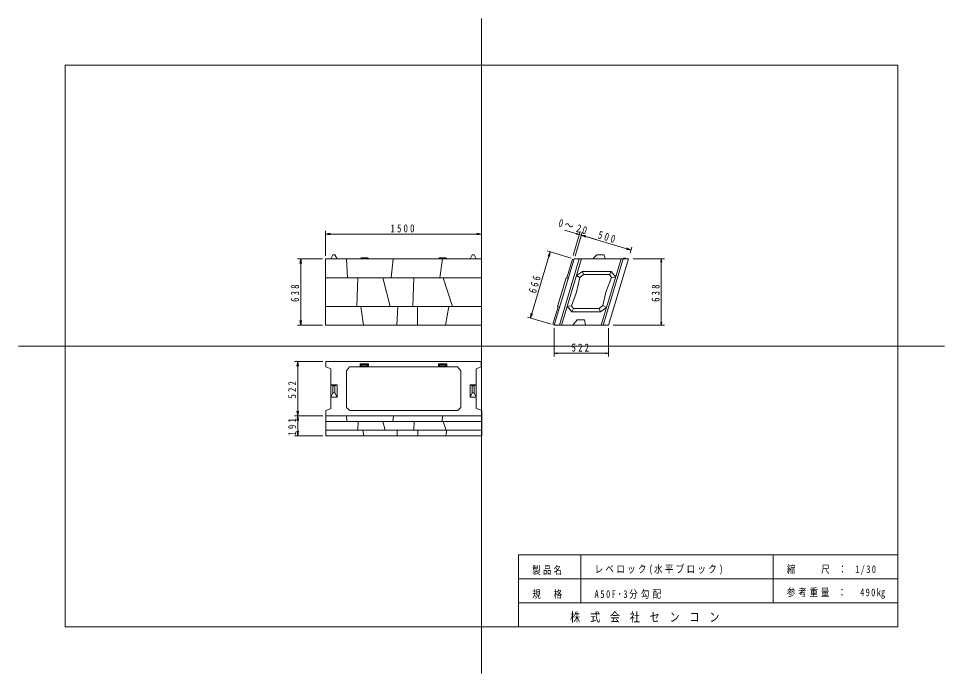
# Model space of a CAD drawing. Units: millimetres on the paper, scale 1:30. Extents: x 0 to 297, y 0 to 210.
import ezdxf

# ---------------------------------------------------------------- set-up
doc = ezdxf.new("R2010")
doc.units = ezdxf.units.MM
for name, color, linetype, lineweight in [('D-STR-DIM', 7, 'Continuous', 13), ('D-STR-STR3', 1, 'Continuous', 13), ('V-nasSTD', 7, 'Continuous', 13)]:
    doc.layers.add(name, color=color, linetype=linetype, lineweight=lineweight)
doc.styles.add('ＭＳ ゴシック-5.0-0.0', font='')
doc.styles.get('ＭＳ ゴシック-5.0-0.0').set_extended_font_data('ＭＳ ゴシック-5.0-0.0')

msp = doc.modelspace()

# ---------------------------------------------------------------- linework, layer by layer
at = {"layer": 'D-STR-DIM'}
for p, q in [((98.5, 133.9), (98.5, 141.9)), ((98.5, 140.9), (100, 141.15)), ((98.5, 140.9), (148.5, 140.9)), ((98.5, 140.9), (100, 140.65)), ((148.5, 140.9), (147, 141.15)), ((148.5, 140.9), (147, 140.65)), ((148.5, 133.9), (148.5, 141.9)), ((175.074, 142.189), (185.291, 139.124)), ((177.852, 134.048), (180.15, 141.71)), ((178.49, 133.856), (180.789, 141.519)), ((179.863, 140.753), (178.857, 140.88)), ((179.863, 140.753), (178.953, 141.2)), ((180.214, 139.603), (180.789, 141.519)), ((180.502, 140.561), (196.465, 135.772)), ((180.502, 140.561), (181.507, 140.433)), ((180.502, 140.561), (181.412, 140.114)), ((180.502, 140.561), (182.01, 140.37)), ((180.502, 140.561), (181.867, 139.891)), ((196.178, 134.814), (196.753, 136.73)), ((164.171, 113.965), (170.54, 135.197)), ((177.245, 133.186), (169.582, 135.485)), ((170.54, 135.197), (169.87, 133.832)), ((170.54, 135.197), (170.349, 133.689)), ((196.465, 135.772), (194.957, 135.964)), ((196.465, 135.772), (195.101, 136.442)), ((97.5, 132.9), (89.5, 132.9)), ((90.5, 132.9), (90.25, 131.4)), ((90.5, 111.667), (90.5, 132.9)), ((90.5, 132.9), (90.75, 131.4)), ((197.147, 132.898), (207.147, 132.898)), ((206.147, 132.898), (205.981, 131.898)), ((206.147, 111.667), (206.147, 132.898)), ((206.147, 132.898), (206.314, 131.898)), ((90.5, 111.667), (90.25, 113.167)), ((90.5, 111.667), (90.75, 113.167)), ((170.876, 111.954), (163.213, 114.253)), ((164.171, 113.965), (164.362, 115.474)), ((164.171, 113.965), (164.841, 115.33)), ((97.5, 111.667), (89.5, 111.667)), ((171.833, 110.667), (171.833, 101.667)), ((189.234, 110.667), (189.234, 101.667)), ((190.778, 111.667), (207.147, 111.667)), ((206.147, 111.667), (205.981, 112.667)), ((206.147, 111.667), (206.314, 112.667)), ((171.833, 102.667), (172.833, 102.833)), ((189.234, 102.667), (171.833, 102.667)), ((171.833, 102.667), (172.833, 102.5)), ((189.234, 102.667), (188.234, 102.833)), ((189.234, 102.667), (188.234, 102.5)), ((97.567, 100), (88.567, 100)), ((89.567, 100), (89.317, 98.5)), ((89.567, 82.6), (89.567, 100)), ((89.567, 100), (89.817, 98.5)), ((89.567, 82.6), (89.317, 84.1)), ((89.567, 82.6), (89.817, 84.1)), ((97.567, 82.6), (88.567, 82.6)), ((97.567, 82.6), (88.567, 82.6)), ((89.567, 82.6), (89.317, 81.1)), ((89.567, 76.233), (89.567, 82.6)), ((89.567, 82.6), (89.817, 81.1)), ((89.567, 76.233), (89.317, 77.733)), ((89.567, 76.233), (89.817, 77.733)), ((97.567, 76.233), (88.567, 76.233))]:
    msp.add_line(p, q, dxfattribs=at)
at = {"layer": 'D-STR-STR3'}
for p, q in [((185.536, 134.232), (184.203, 132.898)), ((187.87, 134.232), (185.536, 134.232)), ((188.203, 132.898), (187.87, 134.232)), ((98.5, 111.667), (98.5, 132.9)), ((98.5, 132.9), (148.5, 132.9)), ((105.5, 126.9), (105.167, 132.9)), ((109.983, 133.233), (109.65, 132.9)), ((109.983, 133.233), (111.983, 133.233)), ((111.983, 133.233), (112.317, 132.9)), ((119.5, 126.9), (120.167, 132.9)), ((135.017, 133.233), (134.683, 132.9)), ((135.017, 133.233), (137.017, 133.233)), ((135.167, 126.9), (136, 132.9)), ((137.017, 133.233), (137.35, 132.9)), ((148.5, 132.9), (148.5, 111.667)), ((171.833, 111.667), (178.203, 132.898)), ((173.5, 111.667), (179.87, 132.898)), ((174.167, 111.667), (180.537, 132.898)), ((177.658, 132.822), (175.869, 126.804)), ((178.137, 132.679), (177.658, 132.822)), ((195.603, 132.898), (178.203, 132.898)), ((186.901, 111.667), (193.27, 132.898)), ((187.567, 111.667), (193.937, 132.898)), ((195.603, 132.898), (189.234, 111.667)), ((194.189, 133.189), (193.956, 132.898)), ((194.189, 133.189), (194.589, 133.188)), ((194.589, 133.188), (194.877, 132.898)), ((178.941, 127.581), (180.894, 128.898)), ((180.069, 126.916), (181.255, 127.898)), ((180.894, 128.898), (190.086, 128.898)), ((180.894, 128.898), (181.255, 127.898)), ((181.255, 127.898), (189.552, 127.898)), ((190.086, 128.898), (189.552, 127.898)), ((189.552, 127.898), (190.172, 126.974)), ((190.086, 128.898), (191.534, 127.11)), ((98.5, 126.9), (148.5, 126.9)), ((108.5, 117.667), (108.833, 126.9)), ((116.833, 126.9), (119.167, 117.667)), ((126.5, 117.667), (126.833, 126.9)), ((136.167, 126.9), (139.167, 117.667)), ((175.694, 126.857), (176.333, 126.665)), ((178.941, 127.581), (180.069, 126.916)), ((180.069, 126.916), (179.02, 122.283)), ((190.172, 126.974), (188.416, 122.283)), ((191.534, 127.11), (190.172, 126.974)), ((179.02, 122.283), (177.371, 117.923)), ((187.461, 117.984), (188.416, 122.283)), ((148.5, 117.667), (98.5, 117.667)), ((110.667, 111.667), (109.833, 117.667)), ((121.667, 117.667), (121.333, 111.667)), ((128, 111.667), (128, 117.667)), ((138, 117.667), (137, 111.667)), ((172.923, 117.621), (173.562, 117.429)), ((176.005, 117.791), (177.371, 117.923)), ((176.005, 117.791), (177.45, 116)), ((177.985, 117), (177.371, 117.923)), ((177.45, 116), (177.985, 117)), ((177.45, 116), (186.739, 116)), ((177.985, 117), (186.282, 117)), ((187.461, 117.984), (186.282, 117)), ((186.645, 116), (186.282, 117)), ((186.645, 116), (188.597, 117.322)), ((188.597, 117.322), (187.461, 117.984)), ((177.833, 111.667), (179.162, 113.337)), ((179.162, 113.337), (181.496, 113.343)), ((181.496, 113.343), (181.833, 111.677)), ((148.5, 111.667), (98.5, 111.667)), ((171.905, 111.906), (171.426, 112.05)), ((189.234, 111.667), (171.833, 111.667)), ((98.557, 98.319), (98.567, 100)), ((100.167, 97.653), (98.557, 98.319)), ((98.567, 100), (148.433, 100)), ((106.167, 98.319), (105.167, 96.986)), ((140.833, 98.319), (106.167, 98.319)), ((109.617, 99.319), (112.283, 99.319)), ((109.617, 99.319), (109.617, 98.319)), ((109.617, 99.319), (109.95, 98.986)), ((109.95, 98.586), (109.617, 98.319)), ((109.95, 98.986), (111.95, 98.986)), ((109.95, 98.586), (109.95, 98.986)), ((109.95, 98.586), (111.95, 98.586)), ((111.95, 98.986), (112.283, 99.319)), ((111.95, 98.986), (111.95, 98.586)), ((111.95, 98.586), (112.283, 98.319)), ((112.283, 99.319), (112.283, 98.319)), ((137.383, 99.319), (134.717, 99.319)), ((134.717, 99.319), (134.717, 98.319)), ((135.05, 98.986), (134.717, 99.319)), ((135.05, 98.586), (134.717, 98.319)), ((137.05, 98.986), (135.05, 98.986)), ((135.05, 98.986), (135.05, 98.586)), ((137.05, 98.586), (135.05, 98.586)), ((137.383, 99.319), (137.05, 98.986)), ((137.05, 98.586), (137.05, 98.986)), ((137.05, 98.586), (137.383, 98.319)), ((137.383, 99.319), (137.383, 98.319)), ((140.833, 98.319), (141.833, 96.986)), ((146.833, 97.653), (148.443, 98.319)), ((148.443, 98.319), (148.433, 100)), ((100.167, 97.653), (100.167, 84.907)), ((105.167, 96.986), (105.167, 85.333)), ((141.833, 96.986), (141.833, 85.2)), ((146.833, 97.653), (146.833, 84.96)), ((98.567, 82.6), (98.576, 84.267)), ((100.233, 84.933), (98.576, 84.267)), ((105.233, 85.267), (106.233, 84.267)), ((106.233, 84.267), (140.9, 84.267)), ((141.9, 85.267), (140.9, 84.267)), ((146.9, 84.933), (148.558, 84.267)), ((148.567, 82.6), (148.558, 84.267)), ((148.567, 82.6), (98.567, 82.6)), ((98.567, 82.6), (98.567, 76.233)), ((148.567, 80.833), (98.567, 80.833)), ((105.331, 80.833), (105.233, 82.6)), ((108.798, 78), (108.9, 80.833)), ((116.9, 80.833), (117.616, 78)), ((120.037, 80.833), (120.233, 82.6)), ((126.798, 78), (126.9, 80.833)), ((135.821, 80.833), (136.067, 82.6)), ((136.233, 80.833), (137.154, 78)), ((148.567, 82.6), (148.567, 76.233)), ((148.567, 78), (98.567, 78)), ((110.733, 76.233), (110.488, 78)), ((121.498, 78), (121.4, 76.233)), ((128.067, 76.233), (128.067, 78)), ((137.361, 78), (137.067, 76.233)), ((148.567, 76.233), (98.567, 76.233))]:
    msp.add_line(p, q, dxfattribs=at)
at = {"layer": 'V-nasSTD', "color": 4}
for p, q in [((148.5, 0), (148.5, 210)), ((297, 105), (0, 105)), ((282, 38), (160.333, 38)), ((160.333, 38), (160.333, 15)), ((180.333, 38), (180.333, 22.667)), ((242, 38), (242, 22.667)), ((282, 30.333), (160.333, 30.333)), ((282, 22.667), (160.333, 22.667))]:
    msp.add_line(p, q, dxfattribs=at)
at = {"layer": 'V-nasSTD'}
for p, q in [((100.833, 134.233), (100.167, 132.9)), ((101.5, 134.233), (100.833, 134.233)), ((101.5, 134.233), (102.167, 132.9)), ((145.5, 134.233), (144.833, 132.9)), ((146.167, 134.233), (145.5, 134.233)), ((146.167, 134.233), (146.833, 132.9)), ((175.694, 126.857), (172.923, 117.621)), ((171.426, 112.05), (173.083, 117.573)), ((100.167, 88.6), (100.167, 92.6)), ((100.167, 92.6), (102.167, 92.6)), ((100.167, 92.6), (100.833, 92.267)), ((100.833, 92.267), (101.5, 92.267)), ((100.833, 92.267), (100.833, 89.933)), ((102.167, 92.6), (101.5, 92.267)), ((101.5, 92.267), (101.5, 89.933)), ((102.167, 88.6), (102.167, 92.6)), ((144.833, 88.6), (144.833, 92.6)), ((144.833, 92.6), (146.833, 92.6)), ((144.833, 92.6), (145.5, 92.267)), ((145.5, 92.267), (146.167, 92.267)), ((145.5, 92.267), (145.5, 89.933)), ((146.833, 92.6), (146.167, 92.267)), ((146.167, 92.267), (146.167, 89.933)), ((146.833, 88.6), (146.833, 92.6)), ((100.167, 88.6), (100.833, 89.933)), ((100.833, 89.933), (101.5, 89.933)), ((102.167, 88.6), (101.5, 89.933)), ((144.833, 88.6), (145.5, 89.933)), ((145.5, 89.933), (146.167, 89.933)), ((146.833, 88.6), (146.167, 89.933)), ((100.167, 88.6), (102.167, 88.6)), ((144.833, 88.6), (146.833, 88.6))]:
    msp.add_line(p, q, dxfattribs=at)
msp.add_lwpolyline([(15, 15), (15, 195), (282, 195), (282, 15)], close=True, dxfattribs=at)

# ---------------------------------------------------------------- texts
at = {"layer": 'D-STR-DIM', "char_height": 2.566, "attachment_point": 8, "style": 'ＭＳ ゴシック-5.0-0.0'}
for s, insert, rotation in [('\\T1.4;\\W0.8;0～20', (177.685, 141.931), 343.301), ('\\T1.5;\\W0.8;500', (188.627, 138.645), 343.301), ('\\T1.5;\\W0.8;666', (166.877, 124.725), 73.301), ('\\T1.5;\\W0.8;638', (90, 122.283), 90), ('\\T1.5;\\W0.8;638', (205.647, 122.283), 90), ('\\T1.5;\\W0.8;522', (89.067, 91.3), 90), ('\\T1.5;\\W0.8;191', (89.067, 79.417), 90)]:
    msp.add_mtext(s, dxfattribs=dict(at, insert=insert, rotation=rotation))
for s, insert in [('\\T1.5;\\W0.8;1500', (123.5, 141.4)), ('\\T1.5;\\W0.8;522', (180.534, 103.167))]:
    msp.add_mtext(s, dxfattribs=dict(at, insert=insert))
at = {"layer": 'V-nasSTD', "color": 4, "attachment_point": 7, "style": 'ＭＳ ゴシック-5.0-0.0'}
for s, insert, char_height in [('\\T1.25;\\W0.8;製品名', (164.772, 31.624), 2.444), ('\\T1.27;\\W0.8;レベロック(水平ブロック)', (184.772, 31.624), 2.444), ('\\T1.34;\\W0.8;縮\u3000\u3000尺\\~：\\~1/30', (246.439, 31.624), 2.444), ('\\T1.25;\\W0.8;規\u3000格', (164.772, 23.958), 2.444), ('\\T1.38;\\W0.8;A50F･3分勾配', (184.772, 23.958), 2.444), ('\\T1.33;\\W0.8;参考重量\\~：\\~\\~490㎏', (246.439, 23.958), 2.444), ('\\T1.33;\\W0.8;株\\~式\\~会\\~社\\~セ\\~ン\\~コ\\~ン', (176.942, 16.291), 2.933)]:
    msp.add_mtext(s, dxfattribs=dict(at, insert=insert, char_height=char_height))

doc.saveas('drawing.dxf')
